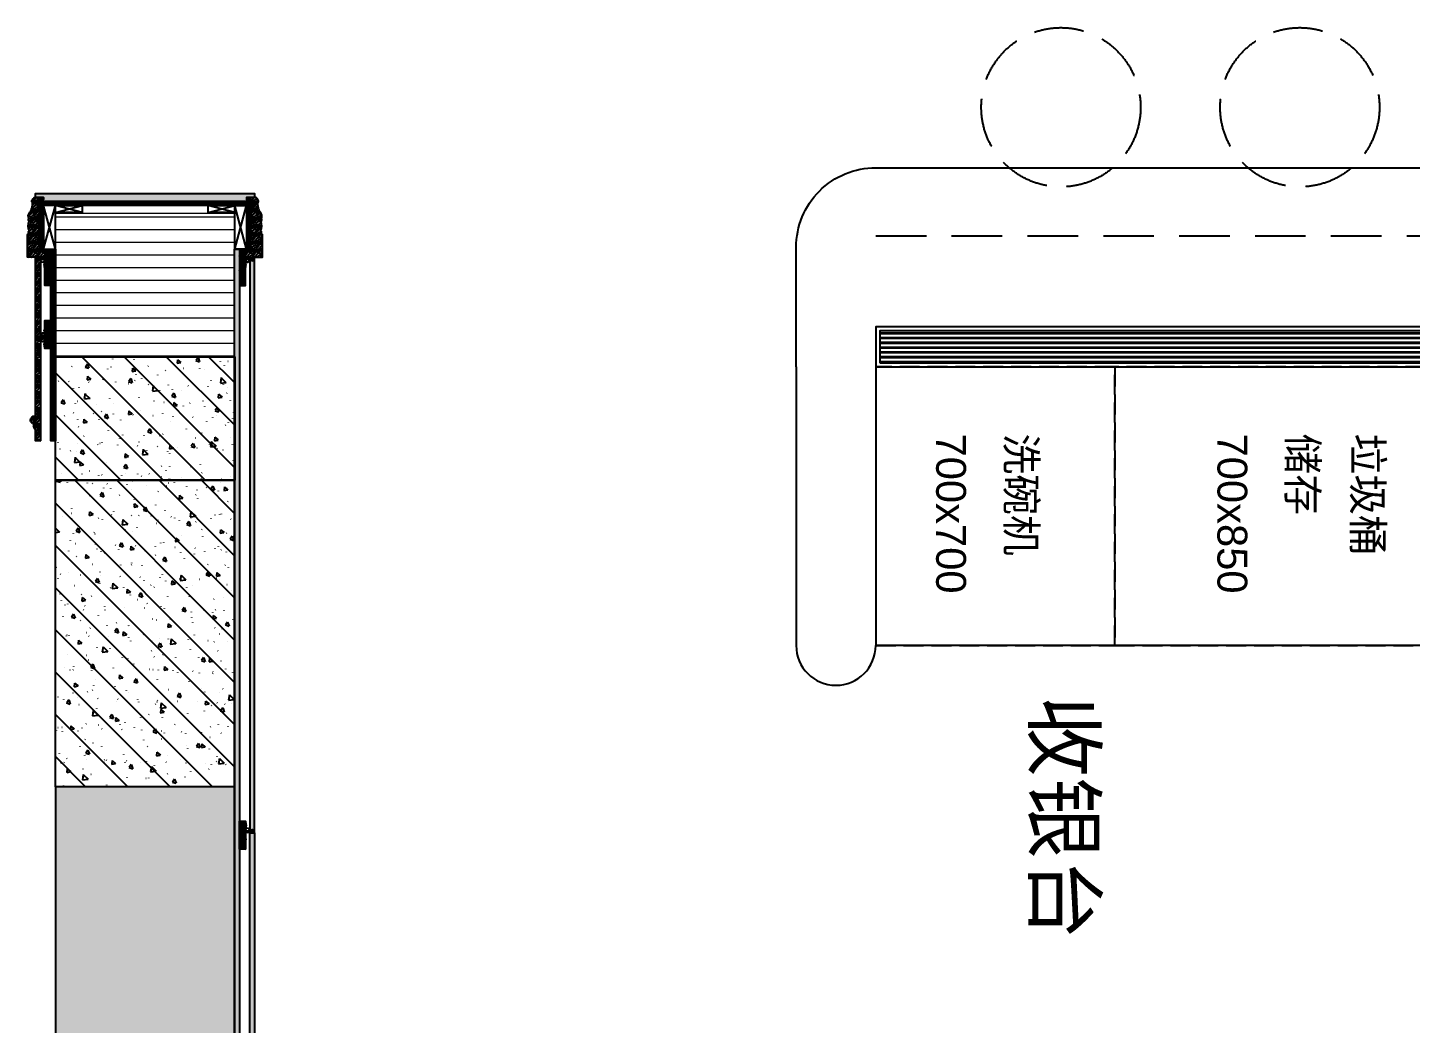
# Model space of a CAD drawing. Header units: millimetres. Extents: x 90086 to 135690, y -7745 to 15991.
# Drawn here: x 104580 to 108052, y 9620 to 12121 of the extents above; entities that cross this region are included whole.
import ezdxf

# ---------------------------------------------------------------- set-up
doc = ezdxf.new("R2010")
doc.units = ezdxf.units.MM
for name, pattern in [('ACAD_ISO02W100', [15, 12, -3]), ('DASH', [0.35, 0.25, -0.1]), ('DASHED', [19.05, 12.7, -6.35]), ('HIDDEN2', [0.1875, 0.125, -0.0625])]:
    doc.linetypes.add(name, pattern=pattern)
doc.layers.add('_ACM-A-WALL-HACH', color=251, linetype='Continuous', lineweight=9)
doc.layers.add('I-WALL', color=6, linetype='Continuous', lineweight=13)
for name, color, linetype in [('FURN', 1, 'Continuous'), ('I-DETL-LW01', 1, 'Continuous'), ('I-DETL-LW02', 2, 'Continuous'), ('I-DETL-LW251', 251, 'Continuous'), ('I-PL-FURN', 1, 'DASH'), ('I-PL-IDS-MILL', 40, 'Continuous'), ('I-PL-LIGHT', 1, 'HIDDEN2'), ('ID-TEXT-HEADING-3', 3, 'Continuous'), ('PE-尺寸标注', 44, 'Continuous'), ('WALL TYPE$0$HATCH', 8, 'Continuous'), ('WALL TYPE$0$I-SECT-LW03', 3, 'Continuous')]:
    doc.layers.add(name, color=color, linetype=linetype)
doc.styles.add('Arial', font='ARIALUNI.ttf')
pattern_1 = [(243.43495, (-9583.661, -113910.488), (-20, 1e-09), [4.621368, -17.739311]), (220.601295, (-9570.504, -113927.782), (-20, -2e-08), [4.158067, -88.037378]), (220.601295, (-9580.504, -113947.782), (-20, -2e-08), [4.158067, -88.037378]), (220.601295, (-9590.504, -113967.782), (-20, 1e-08), [4.158067, -88.037378]), (243.43495, (-9573.514, -113907.693), (-20, 1e-09), [4.237008, -18.123672]), (230.19443, (-9575.409, -113911.483), (-20, -8e-10), [2.24049, -75.862006]), (230.19443, (-9585.409, -113931.483), (-20, -8e-10), [2.24049, -75.862006]), (230.19443, (-9595.409, -113951.483), (-20, -8e-10), [2.24049, -75.862006]), (201.80141, (-9576.843, -113913.204), (-20, 3e-08), [2.868712, -50.982936]), (213.690068, (-9579.506, -113914.269), (-20, 1e-08), [2.521813, -33.5337]), (243.43495, (-9581.605, -113915.668), (-20, 8e-09), [3.3552885, -19.005391]), (225, (-9583.105, -113918.669), (-20, 7e-15), [2.717818, -53.850724]), (225, (-9593.105, -113938.669), (-20, 7e-15), [2.717818, -53.850724]), (201.80141, (-9585.027, -113920.591), (-20, 3e-08), [2.19237, -51.659278]), (243.43495, (-9567.033, -113907.23), (-20, 8e-09), [7.1896, -15.17108]), (230.19443, (-9570.248, -113913.661), (-20, -8e-10), [4.573562, -73.528935]), (230.19443, (-9580.248, -113933.661), (-20, -8e-10), [4.573562, -73.528935]), (230.19443, (-9590.248, -113953.661), (-20, -8e-10), [4.573562, -73.528935]), (213.690068, (-9573.176, -113917.175), (-20, 1e-08), [2.2405595, -33.814953]), (195.945396, (-9575.04, -113918.4177), (-20, 1.45e-06), [3.5624845, -69.238614]), (213.690068, (-9578.465, -113919.396), (-20, 1e-08), [4.0929665, -31.962546]), (230.19443, (-9581.871, -113921.667), (-20, -8e-10), [5.197338, -72.90516]), (230.19443, (-9591.871, -113941.667), (-20, -8e-10), [5.197338, -72.90516]), (230.19443, (-9601.871, -113961.667), (-20, 3e-09), [5.197338, -72.90516]), (201.80141, (-9585.198, -113925.6595), (-20, 3e-08), [5.7145015, -48.137147]), (230.19443, (-9565.728, -113914.621), (-20, -8e-10), [5.214067, -72.88843]), (230.19443, (-9575.728, -113934.621), (-20, -8e-10), [5.214067, -72.88843]), (230.19443, (-9585.728, -113954.621), (-20, -8e-10), [5.214067, -72.88843]), (213.690068, (-9569.066, -113918.627), (-20, 1e-08), [4.838075, -31.217438]), (206.56505, (-9573.091, -113921.3105), (-20, -1e-09), [7.98596, -81.456759]), (206.56505, (-9583.091, -113941.3105), (-20, -1e-09), [7.98596, -81.456759]), (220.601295, (-9580.234, -113924.882), (-20, -2e-08), [4.3193, -87.876143]), (220.601295, (-9590.234, -113944.882), (-20, -2e-08), [4.3193, -87.876143]), (220.601295, (-9600.234, -113964.882), (-20, -2e-08), [4.3193, -87.876143]), (213.690068, (-9567.063, -113921.405), (-20, 1e-08), [2.735792, -33.319722]), (206.56505, (-9569.339, -113922.923), (-20, -8e-09), [7.158076, -82.284643]), (206.56505, (-9579.339, -113942.923), (-20, 8e-08), [7.158076, -82.284643]), (220.601295, (-9575.741, -113926.124), (-20, -2e-08), [1.700823, -90.494622]), (220.601295, (-9585.741, -113946.124), (-20, -2e-08), [1.700823, -90.494622]), (220.601295, (-9595.741, -113966.124), (-20, -2e-08), [1.700823, -90.494622])]

# ---------------------------------------------------------------- blocks, each defined once
blk = doc.blocks.new('海龙_1215173755')
at = {"layer": 'WALL TYPE$0$HATCH', "ltscale": 2}
h = blk.add_hatch(dxfattribs=at)
h.set_pattern_fill('ANSI32', color=256, scale=0.5)
h.set_pattern_definition([(45, (-39299.698, -12402.6693), (-3.36759605, 3.36759605), []), (45, (-39297.453, -12402.6693), (-3.36759605, 3.36759605), [])])
edge = h.paths.add_edge_path()
edge.add_line((2.3, -7.2), (2.3, 11.3))
edge.add_line((2.3, 11.3), (-2.8, 11.3))
edge.add_arc((-2.8, 9.3), 2, 90, 201.2139)
edge.add_arc((-6, 5.9), 2.97, -243.0808, 63.0808, ccw=False)
edge.add_arc((-9.2, 9.3), 2, 338.7861, 450)
edge.add_line((-9.2, 11.3), (-22.7, 11.3))
edge.add_line((-22.7, 11.3), (-22.7, 9.3))
edge.add_line((-22.7, 9.3), (-9.2, 9.3))
edge.add_arc((-6, 6.1), 4.51, 135.3033, 404.6967)
edge.add_line((-2.8, 9.3), (0.3, 9.3))
edge.add_line((0.3, 9.3), (0.3, -3.5))
edge.add_line((0.3, -3.5), (0.3, -5.1))
edge.add_line((0.3, -5.1), (-6.5, -5.1))
edge.add_line((-6.5, -5.1), (-6.5, -7.2))
edge.add_line((-6.5, -7.2), (2.3, -7.2))
at = {"color": 1, "linetype": 'Continuous', "lineweight": 15}
blk.add_lwpolyline([(2.3, -7.2), (2.3, 11.3), (-2.8, 11.3, 0.527318), (-4.6, 8.5, -4.178276), (-7.3, 8.5, 0.527318), (-9.2, 11.3), (-22.7, 11.3), (-22.7, 9.3), (-9.2, 9.3, 2.396256), (-2.8, 9.3), (0.3, 9.3), (0.3, -3.5), (0.3, -5.1), (-6.5, -5.1), (-6.5, -7.2)], format="xyb", close=True, dxfattribs=at)
at = {"color": 1, "linetype": 'Continuous', "lineweight": 15, "elevation": 7.8}
blk.add_lwpolyline([(-17.3, 24.1), (-17.3, 8.5), (-15.2, 8.5), (-15.2, 24.1)], close=True, dxfattribs=at)
blk = doc.blocks.new('海龙_1215174788')
at = {"layer": 'I-DETL-LW01'}
for p, q in [((-55, 0), (55, -30)), ((-55, -30), (55, 0))]:
    blk.add_line(p, q, dxfattribs=at)
blk.add_lwpolyline([(55, -30), (-55, -30), (-55, 0), (55, 0), (55, -30)], close=True, dxfattribs=at)
blk = doc.blocks.new('K_01')
at = {"layer": 'I-DETL-LW01'}
for p, q in [((-8.8, 0), (8.8, -66.5)), ((-8.8, -66.5), (8.8, 0))]:
    blk.add_line(p, q, dxfattribs=at)
blk.add_lwpolyline([(8.8, -66.5), (-8.8, -66.5), (-8.8, 0), (8.8, 0), (8.8, -66.5)], close=True, dxfattribs=at)
blk = doc.blocks.new('K_37')
h = blk.add_hatch()
h.set_pattern_fill('0-钢筋混凝土001-DOM', color=250, scale=15, angle=90, pattern_type=2)
h.set_pattern_definition([(135, (635, -152131.9), (-53.033, -53.033), []), (140, (635, -152131.9), (9.4128, 107.589), [11.25, -123.75]), (85, (635, -152131.9), (-112.8288, -20.8127), [9, -99]), (190.4514, (635.78, -152122.94), (-103.416, 86.7764), [9.561, -105.1713]), (136.1842, (605, -152131.9), (24.828, 160.086), [16.875, -185.625]), (186.6356, (607.07, -152118.56), (-146.1177, 140.1994), [14.3415, -157.757]), (81.184, (605, -152131.9), (-146.118, 140.199), [13.5, -148.5]), (111, (612.5, -152116.9), (60.3928, 89.536), [11.25, -123.75]), (56, (612.5, -152116.9), (-108.7725, 36.4973), [9, -99]), (161.4514, (617.53, -152109.44), (-48.3796, 126.0334), [9.561, -105.1713]), (127.5, (635, -152131.9), (-49.93408, 1.82398), [0.75, -97.8, 0.75, -100.5, 0.75, -99.375]), (97.5, (635, -152131.9), (-59.16176, 39.4604), [0.75, -57.3, 0.75, -95.55, 0.75, -37.875]), (57.5, (635, -152165.35), (3.38323, 80.07337), [0.75, -37.5, 0.75, -117, 0.75, -155.25]), (47.5, (635, -152180.35), (-15.0157, 87.4779), [0.75, -48.75, 0.75, -77.7, 0.75, -110.25])])
h.paths.add_polyline_path([(2875, -151881.9), (3325, -151881.9), (3325, -148716.9), (2875, -148716.9)])
h = blk.add_hatch()
h.set_pattern_fill('0-钢筋混凝土001-DOM', color=250, scale=15, angle=90, pattern_type=2)
h.set_pattern_definition([(135, (-97153.13, -164051.33), (-53.03301, -53.03301), []), (140, (-97153.13, -164051.33), (9.41282, 107.58903), [11.25, -123.75]), (85, (-97153.13, -164051.33), (-112.82882, -20.8127), [9, -99]), (190.4514, (-97152.35, -164042.37), (-103.41593, 86.77641), [9.56103, -105.17132]), (136.1842, (-97183.13, -164051.33), (24.82785, 160.08616), [16.875, -185.625]), (186.6356, (-97181.06, -164037.99), (-146.11768, 140.1994), [14.34154, -157.75695]), (81.1842, (-97183.13, -164051.33), (-146.1178, 140.1993), [13.5, -148.5]), (111, (-97175.63, -164036.33), (60.39283, 89.53606), [11.25, -123.75]), (56, (-97175.63, -164036.33), (-108.77251, 36.4973), [9, -99]), (161.4514, (-97170.6, -164028.87), (-48.37957, 126.03339), [9.56103, -105.17132]), (127.5, (-97153.132, -164051.33), (-49.934078, 1.823978), [0.75, -97.8, 0.75, -100.5, 0.75, -99.375]), (97.5, (-97153.13, -164051.33), (-59.161757, 39.46043), [0.75, -57.3, 0.75, -95.55, 0.75, -37.875]), (57.5, (-97153.132, -164084.78), (3.38323, 80.073365), [0.75, -37.5, 0.75, -117, 0.75, -155.25]), (47.5, (-97153.13, -164099.78), (-15.015747, 87.477925), [0.75, -48.75, 0.75, -77.7, 0.75, -110.25])])
h.paths.add_polyline_path([(2875.1, -151881.9), (3325, -151881.9), (3325, -152651.9), (2875.1, -152651.9)])
h = blk.add_hatch()
h.set_pattern_fill('0-钢筋混凝土001-DOM', color=250, scale=15, angle=90, pattern_type=2)
h.set_pattern_definition([(135, (185, -153211.9), (-53.033, -53.033), []), (140, (185, -153211.9), (9.4128, 107.589), [11.25, -123.75]), (85, (185, -153211.9), (-112.829, -20.8127), [9, -99]), (190.4514, (185.78, -153202.94), (-103.416, 86.7764), [9.561, -105.1713]), (136.184, (155, -153211.9), (24.828, 160.086), [16.875, -185.625]), (186.6356, (157.07, -153198.56), (-146.118, 140.1994), [14.3415, -157.757]), (81.184, (155, -153211.9), (-146.118, 140.199), [13.5, -148.5]), (111, (162.5, -153196.9), (60.3928, 89.536), [11.25, -123.75]), (56, (162.5, -153196.9), (-108.7725, 36.4973), [9, -99]), (161.4514, (167.53, -153189.44), (-48.3796, 126.0334), [9.561, -105.1713]), (127.5, (185, -153211.9), (-49.9341, 1.824), [0.75, -97.8, 0.75, -100.5, 0.75, -99.375]), (97.5, (185, -153211.9), (-59.1618, 39.4604), [0.75, -57.3, 0.75, -95.55, 0.75, -37.875]), (57.5, (185, -153245.35), (3.38323, 80.07337), [0.75, -37.5, 0.75, -117, 0.75, -155.25]), (47.5, (185, -153260.35), (-15.0157, 87.478), [0.75, -48.75, 0.75, -77.7, 0.75, -110.25])])
h.paths.add_polyline_path([(3325, -152751.1), (3325, -152651.9), (2875.1, -152651.9), (2875.1, -152681.2), (2875, -152961.9), (3325, -152961.9)])
at = {"layer": '_ACM-A-WALL-HACH'}
h = blk.add_hatch(dxfattribs=at)
h.set_pattern_fill('ANSI31', color=256, scale=10, angle=135)
h.set_pattern_definition([(180, (69265, -216496.902), (-2e-15, -31.75), [])])
h.paths.add_polyline_path([(2875, -152961.9), (2875, -153321.9), (3325, -153321.9), (3325, -152961.9)])
at = {"layer": 'I-DETL-LW251'}
h = blk.add_hatch(dxfattribs=at)
h.set_pattern_fill('ANSI38', color=250)
h.set_pattern_definition([(45, (-32936.787, -162367.4023), (-2.24506403, 2.24506403), []), (135, (-32936.787, -162367.4023), (-6.7351921, 2.24506403), [7.9375, -4.7625])])
h.paths.add_polyline_path([(2875.1, -153231.9), (2863.1, -153231.9), (2863.1, -150548.8), (2875.1, -150548.8)])
h = blk.add_hatch(dxfattribs=at)
h.set_pattern_fill('ANSI38', color=250)
h.set_pattern_definition([(45, (4054, -151257.0128), (-2.245064, 2.245064), []), (135, (4054, -151257.0128), (-6.735192, 2.245064), [7.9375, -4.7625])])
h.paths.add_polyline_path([(2863.1, -151795.9), (2848.3, -151795.9), (2848.3, -151725.2), (2863.1, -151725.2)])
h = blk.add_hatch(dxfattribs=at)
h.set_pattern_fill('ANSI38', color=250, angle=-180)
h.set_pattern_definition([(225, (39136.846, -142404.7683), (2.24506403, -2.24506403), []), (315, (39136.846, -142404.7683), (6.7351921, -2.24506403), [7.9375, -4.7625])])
h.paths.add_polyline_path([(3325, -152751.1), (3337, -152751.1), (3337, -153231.9), (3325, -153231.9)])
h = blk.add_hatch(dxfattribs=at)
h.set_pattern_fill('ANSI38', color=250, angle=-180)
h.set_pattern_definition([(225, (2146.059, -153521.2157), (2.245064, -2.245064), []), (315, (2146.059, -153521.2157), (6.735192, -2.245064), [7.9375, -4.7625])])
h.paths.add_polyline_path([(3337, -152982.4), (3351.8, -152982.4), (3351.8, -153053), (3337, -153053)])
h = blk.add_hatch(dxfattribs=at)
h.set_pattern_fill('ANSI38', color=250, angle=-180)
h.set_pattern_definition([(225, (2146.059, -153680.1174), (2.245064, -2.245064), []), (315, (2146.059, -153680.1174), (6.735192, -2.245064), [7.9375, -4.7625])])
h.paths.add_polyline_path([(2863, -153141.3), (2848.2, -153141.3), (2848.2, -153231.9), (2863, -153231.9)])
h = blk.add_hatch(dxfattribs=at)
h.set_pattern_fill('ANSI38', color=250, angle=-180)
h.set_pattern_definition([(225, (2146.059, -153680.1174), (2.245064, -2.245064), []), (315, (2146.059, -153680.1174), (6.735192, -2.245064), [7.9375, -4.7625])])
h.paths.add_polyline_path([(3337, -153141.3), (3351.8, -153141.3), (3351.8, -153231.9), (3337, -153231.9)])
h = blk.add_hatch(dxfattribs=at)
h.set_pattern_fill('ANSI38', color=250, angle=-180)
h.set_pattern_definition([(225, (-9565.7278, -113909.6213), (2.24506403, -2.24506403), []), (315, (-9565.7278, -113909.6213), (6.7351921, -2.24506403), [7.9375, -4.7625])])
h.paths.add_polyline_path([(2845, -153341.9), (2845, -153231.9), (2835, -153231.9), (2835, -153341.9)])
h = blk.add_hatch(dxfattribs=at)
h.set_pattern_fill('ANSI38', color=250, angle=-180)
h.set_pattern_definition([(225, (-9565.728, -113909.6213), (2.24506403, -2.24506403), []), (315, (-9565.728, -113909.6213), (6.7351921, -2.24506403), [7.9375, -4.7625])])
h.paths.add_polyline_path([(3355, -153341.9), (3355, -153231.9), (3365, -153231.9), (3365, -153341.9)])
h = blk.add_hatch(dxfattribs=at)
h.set_pattern_fill('ANSI38', color=250, angle=-90)
h.set_pattern_definition([(315, (-9624.772, -113909.6213), (2.24506403, 2.24506403), []), (45, (-9624.772, -113909.6213), (2.24506403, 6.7351921), [7.9375, -4.7625])])
h.paths.add_polyline_path([(3009.9, -153341.9), (3009.9, -153351.9), (3365, -153351.9), (3365, -153341.9)])
h.paths.add_polyline_path([(3009.9, -153351.9), (3009.9, -153341.9), (2835, -153341.9), (2835, -153351.9)])
at = {"layer": 'I-PL-IDS-MILL'}
h = blk.add_hatch(dxfattribs=at)
h.set_pattern_fill('双横线2X10', color=250, pattern_type=2)
h.set_pattern_definition([(0, (-1525, -153026.893), (0, 12), []), (0, (-1525, -153024.893), (0, 12), [])])
h.paths.add_polyline_path([(1255, -153026.9), (1255, -152946.9), (-1525, -152946.9), (-1525, -153026.9)])
at = {"layer": 'PE-尺寸标注'}
h = blk.add_hatch(dxfattribs=at)
h.set_pattern_fill('木纹面1', color=250, scale=5, style=0, pattern_type=2)
h.set_pattern_definition([(63.43495, (-32713.236, -161557.426), (20, -1e-09), [4.621368, -17.739311]), (40.601295, (-32726.393, -161540.132), (20, 2e-08), [4.158066, -88.037378]), (40.601295, (-32716.393, -161520.132), (20, 2e-08), [4.158066, -88.037378]), (40.601295, (-32706.393, -161500.132), (20, -1e-08), [4.158066, -88.037378]), (63.43495, (-32723.383, -161560.22), (20, -1e-09), [4.237008, -18.123672]), (50.19443, (-32721.489, -161556.431), (20, 8e-10), [2.24049, -75.862006]), (50.19443, (-32711.489, -161536.431), (20, 8e-10), [2.24049, -75.862006]), (50.19443, (-32701.489, -161516.431), (20, 8e-10), [2.24049, -75.862006]), (21.80141, (-32720.054, -161554.71), (20, -3e-08), [2.868712, -50.982936]), (33.690068, (-32717.391, -161553.644), (20, -1e-08), [2.521813, -33.5337]), (63.43495, (-32715.292, -161552.245), (20, -8e-09), [3.355288, -19.005391]), (45, (-32713.792, -161549.244), (20, -4e-15), [2.717818, -53.850724]), (45, (-32703.792, -161529.244), (20, -4e-15), [2.717818, -53.850724]), (21.80141, (-32711.87, -161547.3226), (20, -3e-08), [2.19237, -51.659278]), (63.43495, (-32729.864, -161560.683), (20, -8e-09), [7.1896, -15.17108]), (50.19443, (-32726.649, -161554.252), (20, 8e-10), [4.573562, -73.528935]), (50.19443, (-32716.649, -161534.252), (20, 8e-10), [4.573562, -73.528935]), (50.19443, (-32706.649, -161514.252), (20, 8e-10), [4.573562, -73.528935]), (33.690068, (-32723.721, -161550.739), (20, -1e-08), [2.24056, -33.814953]), (15.945396, (-32721.857, -161549.496), (20, -1.45e-06), [3.562485, -69.238614]), (33.690068, (-32718.432, -161548.517), (20, -1e-08), [4.092966, -31.962546]), (50.19443, (-32715.026, -161546.247), (20, 8e-10), [5.197338, -72.90516]), (50.19443, (-32705.026, -161526.247), (20, 8e-10), [5.197338, -72.90516]), (50.19443, (-32695.026, -161506.247), (20, -3e-09), [5.197338, -72.90516]), (21.80141, (-32711.699, -161542.254), (20, -3e-08), [5.714502, -48.137147]), (50.19443, (-32731.17, -161553.292), (20, 8e-10), [5.214067, -72.88843]), (50.19443, (-32721.17, -161533.292), (20, 8e-10), [5.214067, -72.88843]), (50.19443, (-32711.17, -161513.292), (20, 8e-10), [5.214067, -72.88843]), (33.690068, (-32727.831, -161549.287), (20, -1e-08), [4.838075, -31.217438]), (26.56505, (-32723.806, -161546.603), (20, 1e-09), [7.98596, -81.45676]), (26.56505, (-32713.806, -161526.603), (20, 1e-09), [7.98596, -81.45676]), (40.601295, (-32716.663, -161543.032), (20, 2e-08), [4.3193, -87.876143]), (40.601295, (-32706.663, -161523.032), (20, 2e-08), [4.3193, -87.876143]), (40.601295, (-32696.663, -161503.032), (20, 2e-08), [4.3193, -87.876143]), (33.690068, (-32729.835, -161546.508), (20, -1e-08), [2.735792, -33.319722]), (26.56505, (-32727.558, -161544.991), (20, 8e-09), [7.158076, -82.284643]), (26.56505, (-32717.558, -161524.991), (20, -8e-08), [7.158076, -82.284643]), (40.601295, (-32721.156, -161541.79), (20, 2e-08), [1.700823, -90.49462]), (40.601295, (-32711.156, -161521.79), (20, 2e-08), [1.700823, -90.49462]), (40.601295, (-32701.156, -161501.79), (20, 2e-08), [1.700823, -90.49462])])
h.paths.add_polyline_path([(2837, -151766.3), (2825, -151766.3), (2825, -150574.9), (2829.5, -150574.9), (2829.5, -150584.1), (2832.3, -150584.1), (2832.3, -150577.5), (2837, -150577.5)])
h = blk.add_hatch(dxfattribs=at)
h.set_pattern_fill('木纹面1', color=250, scale=5, style=0, pattern_type=2)
h.set_pattern_definition([(63.434949, (-94445.199, -163800.464), (20, -1e-09), [4.6213684, -17.7393114]), (40.601295, (-94458.356, -163783.17), (20, 2e-08), [4.158067, -88.037378]), (40.601295, (-94448.356, -163763.17), (20, 2e-08), [4.158067, -88.037378]), (40.601295, (-94438.356, -163743.17), (20, -1e-08), [4.158067, -88.037378]), (63.434949, (-94455.346, -163803.26), (20, -1e-09), [4.237008, -18.123672]), (50.194429, (-94453.451, -163799.47), (20, 8e-10), [2.24049, -75.862006]), (50.194429, (-94443.451, -163779.47), (20, 8e-10), [2.24049, -75.862006]), (50.194429, (-94433.451, -163759.47), (20, 8e-10), [2.24049, -75.862006]), (21.8014095, (-94452.017, -163797.748), (20, -3e-08), [2.868712, -50.982936]), (33.690068, (-94449.354, -163796.683), (20, -1e-08), [2.521813, -33.5336997]), (63.434949, (-94447.255, -163795.284), (20, -8e-09), [3.3552885, -19.005391]), (45, (-94445.755, -163792.283), (20, -4e-15), [2.717818, -53.850724]), (45, (-94435.755, -163772.283), (20, -4e-15), [2.717818, -53.850724]), (21.8014095, (-94443.833, -163790.361), (20, -3e-08), [2.19237, -51.659278]), (63.434949, (-94461.827, -163803.721), (20, -8e-09), [7.1896, -15.17108]), (50.194429, (-94458.612, -163797.291), (20, 8e-10), [4.573562, -73.528935]), (50.194429, (-94448.612, -163777.291), (20, 8e-10), [4.573562, -73.528935]), (50.194429, (-94438.612, -163757.291), (20, 8e-10), [4.573562, -73.528935]), (33.690068, (-94455.684, -163793.777), (20, -1e-08), [2.2405595, -33.8149534]), (15.945396, (-94453.82, -163792.5344), (20, -1.45e-06), [3.5624845, -69.2386145]), (33.690068, (-94450.394, -163791.556), (20, -1e-08), [4.0929665, -31.962546]), (50.194429, (-94446.989, -163789.285), (20, 8e-10), [5.197338, -72.905159]), (50.194429, (-94436.989, -163769.285), (20, 8e-10), [5.197338, -72.905159]), (50.194429, (-94426.989, -163749.285), (20, -3e-09), [5.197338, -72.905159]), (21.8014095, (-94443.6616, -163785.293), (20, -3e-08), [5.7145015, -48.137147]), (50.194429, (-94463.132, -163796.331), (20, 8e-10), [5.214067, -72.88843]), (50.194429, (-94453.132, -163776.331), (20, 8e-10), [5.214067, -72.88843]), (50.194429, (-94443.132, -163756.331), (20, 8e-10), [5.214067, -72.88843]), (33.690068, (-94459.794, -163792.325), (20, -1e-08), [4.838075, -31.2174378]), (26.565051, (-94455.769, -163789.642), (20, 1e-09), [7.98596, -81.456759]), (26.565051, (-94445.769, -163769.642), (20, 1e-09), [7.98596, -81.456759]), (40.601295, (-94448.626, -163786.07), (20, 2e-08), [4.319301, -87.876143]), (40.601295, (-94438.626, -163766.07), (20, 2e-08), [4.319301, -87.876143]), (40.601295, (-94428.626, -163746.07), (20, 2e-08), [4.319301, -87.876143]), (33.690068, (-94461.797, -163789.547), (20, -1e-08), [2.7357917, -33.319722]), (26.565051, (-94459.521, -163788.029), (20, 8e-09), [7.158076, -82.284643]), (26.565051, (-94449.521, -163768.029), (20, -8e-08), [7.158076, -82.284643]), (40.601295, (-94453.119, -163784.828), (20, 2e-08), [1.700823, -90.494622]), (40.601295, (-94443.119, -163764.828), (20, 2e-08), [1.700823, -90.494622]), (40.601295, (-94433.119, -163744.828), (20, 2e-08), [1.700823, -90.494622])])
h.paths.add_polyline_path([(2836.9, -151766.3), (2824.9, -151766.3), (2824.9, -153211.9), (2829.4, -153211.9), (2829.4, -153202.7), (2832.2, -153202.7), (2832.2, -153209.3), (2836.9, -153209.3)])
h = blk.add_hatch(dxfattribs=at)
h.set_pattern_fill('木纹面1', color=250, scale=5, angle=-180, style=0, pattern_type=2)
h.set_pattern_definition(pattern_1)
h.paths.add_polyline_path([(3363.1, -152751.1), (3375.1, -152751.1), (3375.1, -153011.9), (3370.6, -153011.9), (3370.6, -153002.7), (3367.8, -153002.7), (3367.8, -153009.3), (3363.1, -153009.3)])
h = blk.add_hatch(dxfattribs=at)
h.set_pattern_fill('木纹面1', color=250, scale=5, angle=-180, style=0, pattern_type=2)
h.set_pattern_definition(pattern_1)
edge = h.paths.add_edge_path()
edge.add_line((3375.1, -152811.9), (3383, -152811.9))
edge.add_arc((3386.2, -152812.4), 3.24, 99.4262, 170.5745, ccw=False)
edge.add_line((3385.7, -152809.2), (3385.7, -152808.6))
edge.add_arc((3381, -152802.9), 7.39, 309.9511, 410.0488)
edge.add_line((3385.7, -152797.2), (3385.7, -152796.6))
edge.add_arc((3386.2, -152790.8), 5.83, 164.8536, 265.2009, ccw=False)
edge.add_line((3380.6, -152789.2), (3379.9, -152788.6))
edge.add_arc((3379, -152786.9), 1.82, 296.8835, 428.2658)
edge.add_line((3379.7, -152785.2), (3379.7, -152784.6))
edge.add_arc((3380.4, -152782.6), 2.1, 161.4719, 251.6564, ccw=False)
edge.add_line((3378.4, -152781.9), (3375.1, -152781.9))
edge.add_line((3375.1, -152781.9), (3375.1, -152811.9))
h = blk.add_hatch(dxfattribs=at)
h.set_pattern_fill('木纹面1', color=250, scale=5, angle=-180, style=0, pattern_type=2)
h.set_pattern_definition([(243.43495, (38913.295, -142229.378), (-20, 1e-09), [4.621368, -17.739311]), (220.601295, (38926.452, -142246.672), (-20, -2e-08), [4.158067, -88.037378]), (220.601295, (38916.452, -142266.672), (-20, -2e-08), [4.158067, -88.037378]), (220.601295, (38906.452, -142286.672), (-20, 1e-08), [4.158067, -88.037378]), (243.43495, (38923.442, -142226.583), (-20, 1e-09), [4.237008, -18.123672]), (230.19443, (38921.548, -142230.373), (-20, -8e-10), [2.24049, -75.862006]), (230.19443, (38911.548, -142250.373), (-20, -8e-10), [2.24049, -75.862006]), (230.19443, (38901.548, -142270.373), (-20, -8e-10), [2.24049, -75.862006]), (201.80141, (38920.113, -142232.094), (-20, 3e-08), [2.868712, -50.982936]), (213.690068, (38917.45, -142233.159), (-20, 1e-08), [2.521813, -33.5337]), (243.43495, (38915.351, -142234.558), (-20, 8e-09), [3.355288, -19.005391]), (225, (38913.851, -142237.56), (-20, 7e-15), [2.717818, -53.850724]), (225, (38903.851, -142257.56), (-20, 7e-15), [2.717818, -53.850724]), (201.80141, (38911.929, -142239.481), (-20, 3e-08), [2.19237, -51.659278]), (243.43495, (38929.923, -142226.121), (-20, 8e-09), [7.1896, -15.17108]), (230.19443, (38926.708, -142232.552), (-20, -8e-10), [4.573562, -73.528935]), (230.19443, (38916.708, -142252.552), (-20, -8e-10), [4.573562, -73.528935]), (230.19443, (38906.708, -142272.552), (-20, -8e-10), [4.573562, -73.528935]), (213.690068, (38923.78, -142236.065), (-20, 1e-08), [2.24056, -33.814953]), (195.945396, (38921.916, -142237.308), (-20, 1.45e-06), [3.562485, -69.238614]), (213.690068, (38918.491, -142238.287), (-20, 1e-08), [4.092967, -31.962546]), (230.19443, (38915.085, -142240.557), (-20, -8e-10), [5.197338, -72.90516]), (230.19443, (38905.085, -142260.557), (-20, -8e-10), [5.197338, -72.90516]), (230.19443, (38895.085, -142280.557), (-20, 3e-09), [5.197338, -72.90516]), (201.80141, (38911.758, -142244.5496), (-20, 3e-08), [5.714501, -48.137147]), (230.19443, (38931.228, -142233.511), (-20, -8e-10), [5.214067, -72.88843]), (230.19443, (38921.228, -142253.511), (-20, -8e-10), [5.214067, -72.88843]), (230.19443, (38911.228, -142273.511), (-20, -8e-10), [5.214067, -72.88843]), (213.690068, (38927.89, -142237.517), (-20, 1e-08), [4.838075, -31.217438]), (206.56505, (38923.865, -142240.201), (-20, -1e-09), [7.98596, -81.45676]), (206.56505, (38913.865, -142260.201), (-20, -1e-09), [7.98596, -81.45676]), (220.601295, (38916.722, -142243.772), (-20, -2e-08), [4.3193, -87.876143]), (220.601295, (38906.722, -142263.772), (-20, -2e-08), [4.3193, -87.876143]), (220.601295, (38896.722, -142283.772), (-20, -2e-08), [4.3193, -87.876143]), (213.690068, (38929.894, -142240.295), (-20, 1e-08), [2.735792, -33.319722]), (206.56505, (38927.617, -142241.813), (-20, -8e-09), [7.158076, -82.284643]), (206.56505, (38917.617, -142261.813), (-20, 8e-08), [7.158076, -82.284643]), (220.601295, (38921.215, -142245.014), (-20, -2e-08), [1.700823, -90.49462]), (220.601295, (38911.215, -142265.014), (-20, -2e-08), [1.700823, -90.49462]), (220.601295, (38901.215, -142285.014), (-20, -2e-08), [1.700823, -90.49462])])
h.paths.add_polyline_path([(3363.1, -153011.9), (3375.1, -153011.9), (3375.1, -153211.9), (3370.6, -153211.9), (3370.6, -153202.7), (3367.8, -153202.7), (3367.8, -153209.3), (3363.1, -153209.3)])
h = blk.add_hatch(dxfattribs=at)
h.set_pattern_fill('木纹面1', color=250, scale=5, angle=-180, style=0, pattern_type=2)
h.set_pattern_definition([(243.43495, (-9583.661, -113910.488), (-20, 1e-09), [4.621368, -17.739311]), (220.601295, (-9570.504, -113927.782), (-20, -2e-08), [4.158067, -88.037378]), (220.601295, (-9580.504, -113947.782), (-20, -2e-08), [4.158067, -88.037378]), (220.601295, (-9590.504, -113967.782), (-20, 1e-08), [4.158067, -88.037378]), (243.43495, (-9573.514, -113907.693), (-20, 1e-09), [4.237008, -18.123672]), (230.19443, (-9575.408, -113911.483), (-20, -8e-10), [2.24049, -75.862006]), (230.19443, (-9585.408, -113931.483), (-20, -8e-10), [2.24049, -75.862006]), (230.19443, (-9595.408, -113951.483), (-20, -8e-10), [2.24049, -75.862006]), (201.80141, (-9576.843, -113913.204), (-20, 3e-08), [2.868712, -50.982936]), (213.690068, (-9579.506, -113914.269), (-20, 1e-08), [2.521813, -33.5337]), (243.43495, (-9581.605, -113915.668), (-20, 8e-09), [3.3552885, -19.005391]), (225, (-9583.105, -113918.669), (-20, 7e-15), [2.717818, -53.850724]), (225, (-9593.105, -113938.669), (-20, 7e-15), [2.717818, -53.850724]), (201.80141, (-9585.027, -113920.591), (-20, 3e-08), [2.19237, -51.659278]), (243.43495, (-9567.033, -113907.23), (-20, 8e-09), [7.1896, -15.17108]), (230.19443, (-9570.248, -113913.661), (-20, -8e-10), [4.573562, -73.528935]), (230.19443, (-9580.248, -113933.661), (-20, -8e-10), [4.573562, -73.528935]), (230.19443, (-9590.248, -113953.661), (-20, -8e-10), [4.573562, -73.528935]), (213.690068, (-9573.176, -113917.175), (-20, 1e-08), [2.2405595, -33.814953]), (195.945396, (-9575.04, -113918.4177), (-20, 1.45e-06), [3.5624845, -69.238614]), (213.690068, (-9578.465, -113919.396), (-20, 1e-08), [4.0929665, -31.962546]), (230.19443, (-9581.871, -113921.667), (-20, -8e-10), [5.197338, -72.90516]), (230.19443, (-9591.871, -113941.667), (-20, -8e-10), [5.197338, -72.90516]), (230.19443, (-9601.871, -113961.667), (-20, 3e-09), [5.197338, -72.90516]), (201.80141, (-9585.198, -113925.6595), (-20, 3e-08), [5.7145015, -48.137147]), (230.19443, (-9565.728, -113914.621), (-20, -8e-10), [5.214067, -72.88843]), (230.19443, (-9575.728, -113934.621), (-20, -8e-10), [5.214067, -72.88843]), (230.19443, (-9585.728, -113954.621), (-20, -8e-10), [5.214067, -72.88843]), (213.690068, (-9569.066, -113918.627), (-20, 1e-08), [4.838075, -31.217438]), (206.56505, (-9573.091, -113921.3105), (-20, -1e-09), [7.98596, -81.456759]), (206.56505, (-9583.091, -113941.3105), (-20, -1e-09), [7.98596, -81.456759]), (220.601295, (-9580.234, -113924.882), (-20, -2e-08), [4.3193, -87.876143]), (220.601295, (-9590.234, -113944.882), (-20, -2e-08), [4.3193, -87.876143]), (220.601295, (-9600.234, -113964.882), (-20, -2e-08), [4.3193, -87.876143]), (213.690068, (-9567.062, -113921.405), (-20, 1e-08), [2.735792, -33.319722]), (206.56505, (-9569.339, -113922.923), (-20, -8e-09), [7.158076, -82.284643]), (206.56505, (-9579.339, -113942.923), (-20, 8e-08), [7.158076, -82.284643]), (220.601295, (-9575.741, -113926.124), (-20, -2e-08), [1.700823, -90.494622]), (220.601295, (-9585.741, -113946.124), (-20, -2e-08), [1.700823, -90.494622]), (220.601295, (-9595.741, -113966.124), (-20, -2e-08), [1.700823, -90.494622])])
edge = h.paths.add_edge_path()
edge.add_line((2835, -153356.9), (2835, -153231.9))
edge.add_line((2835, -153231.9), (2848.2, -153231.9))
edge.add_line((2848.2, -153231.9), (2848.2, -153211.9))
edge.add_line((2848.2, -153211.9), (2805, -153211.9))
edge.add_line((2805, -153211.9), (2805, -153268.9))
edge.add_arc((2803.8, -153273), 4.26, -9.1139, 73.7626, ccw=False)
edge.add_arc((2810.2, -153275.6), 2.88, 138.9864, 266.76)
edge.add_arc((2829.3, -153290.4), 22.6, 148.2028, 211.7947)
edge.add_arc((2810.7, -153306.3), 4.1, 99.3845, 229.2343)
edge.add_arc((2818.3, -153315.2), 11.8, 150.5974, 213.6714)
edge.add_arc((2776.2, -153347), 41, -4.1596, 38.0152, ccw=False)
edge.add_arc((2818.2, -153352.9), 3.08, 110.575, 268.5813)
edge.add_line((2818.1, -153355.9), (2818.1, -153358.3))
edge.add_arc((2816.4, -153362.8), 4.77, 10.7646, 69.5436, ccw=False)
edge.add_line((2821.1, -153361.9), (2845, -153361.9))
edge.add_line((2845, -153361.9), (2845, -153356.9))
edge.add_line((2845, -153356.9), (2835, -153356.9))
h = blk.add_hatch(dxfattribs=at)
h.set_pattern_fill('木纹面1', color=250, scale=5, angle=-180, style=0, pattern_type=2)
h.set_pattern_definition(pattern_1)
edge = h.paths.add_edge_path()
edge.add_line((3365, -153356.9), (3365, -153231.9))
edge.add_line((3365, -153231.9), (3351.8, -153231.9))
edge.add_line((3351.8, -153231.9), (3351.8, -153211.9))
edge.add_line((3351.8, -153211.9), (3395, -153211.9))
edge.add_line((3395, -153211.9), (3395, -153268.9))
edge.add_arc((3396.2, -153273), 4.26, 106.2374, 189.1139)
edge.add_arc((3389.8, -153275.6), 2.88, -86.76, 41.0136, ccw=False)
edge.add_arc((3370.7, -153290.4), 22.6, -31.7947, 31.7972, ccw=False)
edge.add_arc((3389.3, -153306.3), 4.1, -49.2343, 80.6155, ccw=False)
edge.add_arc((3381.7, -153315.2), 11.8, -33.6714, 29.4026, ccw=False)
edge.add_arc((3423.8, -153347), 41, 141.9848, 184.1596)
edge.add_arc((3381.8, -153352.9), 3.08, -88.5813, 69.425, ccw=False)
edge.add_line((3381.9, -153355.9), (3381.9, -153358.3))
edge.add_arc((3383.6, -153362.8), 4.77, 110.4564, 169.2354)
edge.add_line((3378.9, -153361.9), (3355, -153361.9))
edge.add_line((3355, -153361.9), (3355, -153356.9))
edge.add_line((3355, -153356.9), (3365, -153356.9))
h = blk.add_hatch(dxfattribs=at)
h.set_pattern_fill('木纹面1', color=250, scale=5, angle=-180, style=0, pattern_type=2)
h.set_pattern_definition([(243.43495, (-9642.705, -113910.488), (-20, 1e-09), [4.621368, -17.739311]), (220.601295, (-9629.548, -113927.782), (-20, -2e-08), [4.158067, -88.037378]), (220.601295, (-9639.548, -113947.782), (-20, -2e-08), [4.158067, -88.037378]), (220.601295, (-9649.548, -113967.782), (-20, 1e-08), [4.158067, -88.037378]), (243.43495, (-9632.558, -113907.693), (-20, 1e-09), [4.237008, -18.123672]), (230.19443, (-9634.453, -113911.483), (-20, -8e-10), [2.24049, -75.862006]), (230.19443, (-9644.453, -113931.483), (-20, -8e-10), [2.24049, -75.862006]), (230.19443, (-9654.453, -113951.483), (-20, -8e-10), [2.24049, -75.862006]), (201.80141, (-9635.887, -113913.204), (-20, 3e-08), [2.868712, -50.982936]), (213.690068, (-9638.55, -113914.269), (-20, 1e-08), [2.521813, -33.5337]), (243.43495, (-9640.649, -113915.668), (-20, 8e-09), [3.3552885, -19.005391]), (225, (-9642.149, -113918.669), (-20, 7e-15), [2.717818, -53.850724]), (225, (-9652.149, -113938.669), (-20, 7e-15), [2.717818, -53.850724]), (201.80141, (-9644.071, -113920.591), (-20, 3e-08), [2.19237, -51.659278]), (243.43495, (-9626.077, -113907.23), (-20, 8e-09), [7.1896, -15.17108]), (230.19443, (-9629.292, -113913.661), (-20, -8e-10), [4.573562, -73.528935]), (230.19443, (-9639.292, -113933.661), (-20, -8e-10), [4.573562, -73.528935]), (230.19443, (-9649.292, -113953.661), (-20, -8e-10), [4.573562, -73.528935]), (213.690068, (-9632.22, -113917.175), (-20, 1e-08), [2.2405595, -33.814953]), (195.945396, (-9634.084, -113918.4177), (-20, 1.45e-06), [3.5624845, -69.238614]), (213.690068, (-9637.51, -113919.396), (-20, 1e-08), [4.0929665, -31.962546]), (230.19443, (-9640.915, -113921.667), (-20, -8e-10), [5.197338, -72.90516]), (230.19443, (-9650.915, -113941.667), (-20, -8e-10), [5.197338, -72.90516]), (230.19443, (-9660.915, -113961.667), (-20, 3e-09), [5.197338, -72.90516]), (201.80141, (-9644.2424, -113925.6595), (-20, 3e-08), [5.7145015, -48.137147]), (230.19443, (-9624.772, -113914.621), (-20, -8e-10), [5.214067, -72.88843]), (230.19443, (-9634.772, -113934.621), (-20, -8e-10), [5.214067, -72.88843]), (230.19443, (-9644.772, -113954.621), (-20, -8e-10), [5.214067, -72.88843]), (213.690068, (-9628.11, -113918.627), (-20, 1e-08), [4.838075, -31.217438]), (206.56505, (-9632.135, -113921.3105), (-20, -1e-09), [7.98596, -81.456759]), (206.56505, (-9642.135, -113941.3105), (-20, -1e-09), [7.98596, -81.456759]), (220.601295, (-9639.278, -113924.882), (-20, -2e-08), [4.3193, -87.876143]), (220.601295, (-9649.278, -113944.882), (-20, -2e-08), [4.3193, -87.876143]), (220.601295, (-9659.278, -113964.882), (-20, -2e-08), [4.3193, -87.876143]), (213.690068, (-9626.107, -113921.405), (-20, 1e-08), [2.735792, -33.319722]), (206.56505, (-9628.383, -113922.923), (-20, -8e-09), [7.158076, -82.284643]), (206.56505, (-9638.383, -113942.923), (-20, 8e-08), [7.158076, -82.284643]), (220.601295, (-9634.785, -113926.124), (-20, -2e-08), [1.700823, -90.494622]), (220.601295, (-9644.785, -113946.124), (-20, -2e-08), [1.700823, -90.494622]), (220.601295, (-9654.785, -113966.124), (-20, -2e-08), [1.700823, -90.494622])])
h.paths.add_polyline_path([(3009.9, -153371.9), (3009.9, -153351.9), (2835, -153351.9), (2835, -153356.9), (2845, -153356.9), (2845, -153361.9), (2825.1, -153361.9), (2825.1, -153371.9)])
h.paths.add_polyline_path([(3374.9, -153371.9), (3374.9, -153361.9), (3355, -153361.9), (3355, -153356.9), (3365, -153356.9), (3365, -153351.9), (3009.9, -153351.9), (3009.9, -153371.9)])
at = {"layer": 'WALL TYPE$0$HATCH', "ltscale": 2}
h = blk.add_hatch(dxfattribs=at)
h.set_pattern_fill('ANSI32', color=256, scale=0.5, angle=-90)
h.set_pattern_definition([(315, (3114.987, -153049.8184), (3.3676, 3.3676), []), (315, (3114.987, -153052.0635), (3.3676, 3.3676), [])])
edge = h.paths.add_edge_path()
edge.add_line((3368.2, -153009.6), (3368.2, -153002.8))
edge.add_line((3368.2, -153002.8), (3370.2, -153002.8))
edge.add_line((3370.2, -153002.8), (3370.2, -153011.6))
edge.add_line((3370.2, -153011.6), (3368.2, -153011.6))
edge.add_line((3368.2, -153011.6), (3353.8, -153011.6))
edge.add_line((3353.8, -153011.6), (3353.8, -153014.7))
edge.add_arc((3357, -153017.9), 4.51, -134.6967, 134.6967, ccw=False)
edge.add_line((3353.8, -153021.1), (3353.8, -153034.7))
edge.add_line((3353.8, -153034.7), (3351.8, -153034.7))
edge.add_line((3351.8, -153034.7), (3351.8, -153021.1))
edge.add_arc((3353.8, -153021.1), 2, 68.7861, 180, ccw=False)
edge.add_arc((3357, -153017.9), 2.8, 208.7082, 511.2918)
edge.add_arc((3353.8, -153014.7), 2, 180, 291.2139, ccw=False)
edge.add_line((3351.8, -153014.7), (3351.8, -153009.6))
edge.add_line((3351.8, -153009.6), (3368.2, -153009.6))
at = {"color": 1, "linetype": 'Continuous', "lineweight": 15, "elevation": 8.3}
for points in [[(2860.8, -151749), (2845.2, -151749), (2845.2, -151751), (2860.8, -151751)], [(3339.3, -153029.2), (3354.9, -153029.2), (3354.9, -153027.2), (3339.3, -153027.2)]]:
    blk.add_lwpolyline(points, close=True, dxfattribs=at)
at = {"color": 1, "linetype": 'Continuous', "lineweight": 15}
blk.add_lwpolyline([(3368.2, -153009.6), (3368.2, -153002.8), (3368.2, -153009.6), (3351.8, -153009.6), (3351.8, -153014.7, 0.527318), (3354.5, -153016.5, -3.907733), (3354.5, -153019.2, 0.527318), (3351.8, -153021.1), (3351.8, -153034.7), (3353.8, -153034.7), (3353.8, -153021.1, 2.396252), (3353.8, -153014.7), (3353.8, -153011.6), (3368.2, -153011.6), (3368.2, -153011.6), (3370.2, -153011.6), (3370.2, -153002.8), (3368.2, -153002.8)], format="xyb", dxfattribs=at)
at = {"layer": 'I-DETL-LW01'}
for points in [[(2875.1, -153231.9), (2863.1, -153231.9), (2863.1, -150548.8), (2875.1, -150548.8)], [(2863.1, -151795.9), (2848.3, -151795.9), (2848.3, -151725.2), (2863.1, -151725.2)], [(3325, -152751.1), (3337, -152751.1), (3337, -153231.9), (3325, -153231.9)], [(3337, -152982.4), (3351.8, -152982.4), (3351.8, -153053), (3337, -153053)], [(2863, -153141.3), (2848.2, -153141.3), (2848.2, -153231.9), (2863, -153231.9)], [(3337, -153141.3), (3351.8, -153141.3), (3351.8, -153231.9), (3337, -153231.9)], [(2845, -153341.9), (2845, -153231.9), (2835, -153231.9), (2835, -153341.9)], [(3355, -153341.9), (3355, -153231.9), (3365, -153231.9), (3365, -153341.9)]]:
    blk.add_lwpolyline(points, close=True, dxfattribs=at)
for points in [[(3009.9, -153351.9), (2835, -153351.9), (2835, -153341.9), (3009.9, -153341.9)], [(3009.9, -153341.9), (3365, -153341.9), (3365, -153351.9), (3009.9, -153351.9)]]:
    blk.add_lwpolyline(points, dxfattribs=at)
at = {"layer": 'I-DETL-LW02'}
for points in [[(2837, -151766.3), (2825, -151766.3), (2825, -150574.9), (2829.5, -150574.9), (2829.5, -150584.1), (2832.3, -150584.1), (2832.3, -150577.5), (2837, -150577.5)], [(2836.9, -151766.3), (2824.9, -151766.3), (2824.9, -153211.9), (2829.4, -153211.9), (2829.4, -153202.7), (2832.2, -153202.7), (2832.2, -153209.3), (2836.9, -153209.3)], [(3363.1, -153011.9), (3375.1, -153011.9), (3375.1, -153211.9), (3370.6, -153211.9), (3370.6, -153202.7), (3367.8, -153202.7), (3367.8, -153209.3), (3363.1, -153209.3)]]:
    blk.add_lwpolyline(points, close=True, dxfattribs=at)
at = {"layer": 'I-DETL-LW02', "elevation": 0.5}
blk.add_lwpolyline([(3363.1, -152751.1), (3375.1, -152751.1), (3375.1, -153011.9), (3370.6, -153011.9), (3370.6, -153002.7), (3367.8, -153002.7), (3367.8, -153009.3), (3363.1, -153009.3)], close=True, dxfattribs=at)
blk.add_lwpolyline([(3375.1, -152811.9), (3383, -152811.9, -0.320816), (3385.7, -152809.2), (3385.7, -152808.6, 0.466827), (3385.7, -152797.2), (3385.7, -152796.6, -0.468154), (3380.6, -152789.2), (3379.9, -152788.6, 0.645582), (3379.7, -152785.2), (3379.7, -152784.6, -0.415157), (3378.4, -152781.9), (3375.1, -152781.9)], format="xyb", close=True, dxfattribs=at)
at = {"layer": 'I-DETL-LW02'}
for points in [[(2835, -153356.9), (2835, -153231.9), (2848.2, -153231.9), (2848.2, -153211.9), (2805, -153211.9), (2805, -153268.9, -0.37825), (2808, -153273.7, 0.623496), (2810, -153278.4, 0.284819), (2810, -153302.3, 0.636149), (2808, -153309.4, 0.282378), (2808.5, -153321.8, -0.186128), (2817.1, -153350, 0.824383), (2818.1, -153355.9), (2818.1, -153358.3, -0.262247), (2821.1, -153361.9), (2845, -153361.9), (2845, -153356.9), (2835, -153356.9)], [(3365, -153356.9), (3365, -153231.9), (3351.8, -153231.9), (3351.8, -153211.9), (3395, -153211.9), (3395, -153268.9, 0.37825), (3392, -153273.7, -0.623496), (3390, -153278.4, -0.284819), (3390, -153302.3, -0.636149), (3392, -153309.4, -0.282378), (3391.5, -153321.8, 0.186128), (3382.9, -153350, -0.824383), (3381.9, -153355.9), (3381.9, -153358.3, 0.262247), (3378.9, -153361.9), (3355, -153361.9), (3355, -153356.9), (3365, -153356.9)]]:
    blk.add_lwpolyline(points, format="xyb", dxfattribs=at)
for points in [[(3009.9, -153371.9), (2825.1, -153371.9), (2825.1, -153361.9), (2845, -153361.9), (2845, -153356.9), (2835, -153356.9), (2835, -153351.9), (3009.9, -153351.9)], [(3009.9, -153351.9), (3365, -153351.9), (3365, -153356.9), (3355, -153356.9), (3355, -153361.9), (3374.9, -153361.9), (3374.9, -153371.9), (3009.9, -153371.9)]]:
    blk.add_lwpolyline(points, dxfattribs=at)
at = {"layer": 'I-PL-FURN', "ltscale": 500}
for centre in [(200, -153588.7), (800, -153588.7)]:
    blk.add_circle(centre, 200, dxfattribs=at)
at = {"layer": 'I-PL-IDS-MILL'}
for points in [[(-1735, -152936.9), (-1735, -152236.9), (1265, -152236.9)], [(1465, -152936.9), (1465, -152236.9)]]:
    blk.add_lwpolyline(points, dxfattribs=at)
blk.add_lwpolyline([(1465, -152936.9), (1465, -153236.9, -0.414214), (1265, -153436.9), (-1535, -153436.9, -0.414214), (-1735, -153236.9), (-1735, -153036.9, -0.414214), (-1635, -152936.9), (-1535, -152936.9), (-1535, -153036.9), (1265, -153036.9), (1265, -152236.9)], format="xyb", dxfattribs=at)
at = {"layer": 'I-PL-IDS-MILL', "color": 8, "linetype": 'DASH', "ltscale": 200}
for points in [[(665, -152936.9), (665, -152236.9), (-185, -152236.9), (-185, -152936.9)], [(1265, -152936.9), (1265, -152236.9), (665, -152236.9), (665, -152936.9)]]:
    blk.add_lwpolyline(points, close=True, dxfattribs=at)
at = {"layer": 'I-PL-IDS-MILL'}
for points in [[(1265, -152936.9), (-1535, -152936.9), (-1535, -153036.9), (1265, -153036.9)], [(1255, -152946.9), (-1525, -152946.9), (-1525, -153026.9), (1255, -153026.9)]]:
    blk.add_lwpolyline(points, close=True, dxfattribs=at)
blk.add_arc((1365, -152236.9), 100, 0, 180, dxfattribs=at)
at = {"layer": 'I-PL-LIGHT', "linetype": 'DASHED', "ltscale": 10}
blk.add_line((1265, -153265.9), (-1535, -153265.9), dxfattribs=at)
at = {"layer": 'I-WALL'}
blk.add_lwpolyline([(2875, -152961.9), (2875, -153321.9), (3325, -153321.9), (3325, -152961.9)], close=True, dxfattribs=at)
at = {"layer": 'WALL TYPE$0$I-SECT-LW03'}
for p, q in [((2875, -152651.9), (3325, -152651.9)), ((2875, -152961.9), (3325, -152961.9))]:
    blk.add_line(p, q, dxfattribs=at)
for points in [[(2875, -151881.9), (3325, -151881.9), (3325, -148716.9), (2875, -148716.9), (2875, -151881.9)], [(2875.1, -151881.9), (3325, -151881.9), (3325, -152651.9), (2875.1, -152651.9)], [(2875, -152651.9), (3325, -152651.9), (3325, -152961.9), (2875, -152961.9)]]:
    blk.add_lwpolyline(points, close=True, dxfattribs=at)
at = {"xscale": -1}
for p, rotation in [((2837, -151768.6, 0.5), 270), ((3363.1, -153009.6, 0.5), 90), ((3363.1, -153209.3), 90)]:
    blk.add_blockref('海龙_1215173755', p, dxfattribs=dict(at, rotation=rotation))
at = {"rotation": 270}
for name, p in [('海龙_1215173755', (2836.9, -153209.3)), ('K_01', (2941.5, -153333.2)), ('K_01', (3325, -153333.2))]:
    blk.add_blockref(name, p, dxfattribs=at)
at = {"layer": 'I-DETL-LW01', "rotation": 270}
blk.add_blockref('海龙_1215174788', (2875, -153286.9), dxfattribs=at)
at = {"layer": 'I-DETL-LW01', "xscale": -1, "rotation": 90}
blk.add_blockref('海龙_1215174788', (3325, -153286.9), dxfattribs=at)
at = {"layer": 'FURN', "linetype": 'ACAD_ISO02W100', "char_height": 75, "attachment_point": 1, "rotation": 90, "style": 'Arial'}
for s, insert in [('{\\fArial Unicode MS|b0|i0|c134|p34;700x850}', (332, -152769.2)), ('{\\fArial Unicode MS|b0|i0|c134|p34;700x700}', (1038.4, -152769.2)), ('{\\fArial Unicode MS|b0|i0|c134|p34;垃圾桶}', (-8.4, -152769.2)), ('{\\fArial Unicode MS|b0|i0|c134|p34;洗碗机}', (861.9, -152769.2)), ('{\\fArial Unicode MS|b0|i0|c134|p34;储存}', (155.6, -152769.2))]:
    blk.add_mtext_dynamic_manual_height_columns(s, width=151170.167, gutter_width=500, heights=[109.5], dxfattribs=dict(at, insert=insert))
at = {"layer": 'ID-TEXT-HEADING-3', "insert": (716.4, -152110.7), "char_height": 150, "attachment_point": 1, "rotation": 90, "style": 'Arial'}
blk.add_mtext_dynamic_manual_height_columns('{\\fArial Unicode MS|b0|i0|c134|p34;收银台}', width=151170.167, gutter_width=500, heights=[109.5], dxfattribs=at)

msp = doc.modelspace()

# ---------------------------------------------------------------- block references
at = {"rotation": 180}
msp.add_blockref('K_37', (107974.6, -141667.6), dxfattribs=at)

doc.saveas('drawing.dxf')
